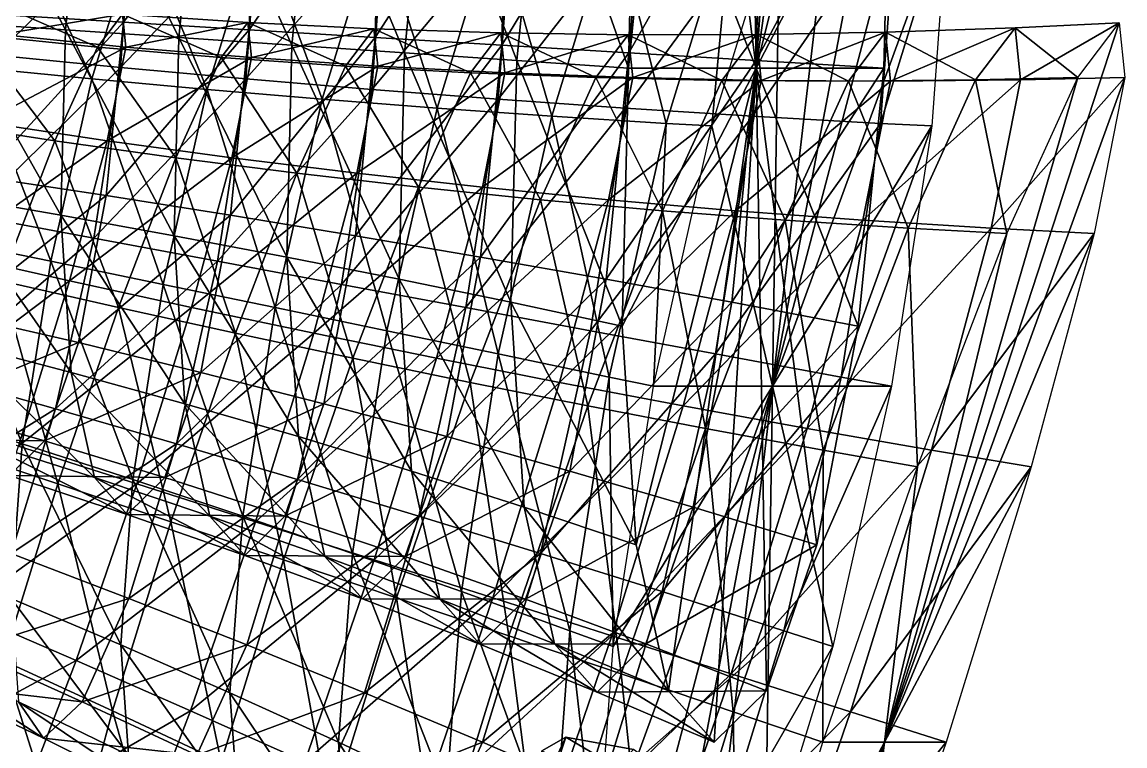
# Model space of a CAD drawing. Header units: metres. Extents: x 9079 to 9208, y 11521 to 11707.
# Drawn here: x 9149.82 to 9194.95, y 11651.23 to 11680.86 of the extents above; entities that cross this region are included whole.
import ezdxf

# ---------------------------------------------------------------- set-up
doc = ezdxf.new("R2010")
doc.units = ezdxf.units.M
for name, color, linetype in [('CONE_ST815GC33', 7, 'Continuous'), ('CONE_ST815GC34', 7, 'Continuous'), ('CONE_ST815GC36', 7, 'Continuous'), ('CONE_ST815GC37', 7, 'Continuous')]:
    doc.layers.add(name, color=color, linetype=linetype)

msp = doc.modelspace()

# ---------------------------------------------------------------- linework, layer by layer
at = {"layer": 'CONE_ST815GC33'}
for points in [[(9179.86, 11678.971, -186.854), (9179.441, 11704.449, -176.165), (9181.57, 11706.549, -186.524)], [(9179.86, 11678.971, -186.854), (9181.57, 11706.549, -186.524), (9183.439, 11704.449, -196.933)], [(9179.86, 11678.971, -186.854), (9177.375, 11698.471, -167.434), (9179.441, 11704.449, -176.165)], [(9179.86, 11678.971, -186.854), (9183.439, 11704.449, -196.933), (9184.763, 11698.471, -205.808)], [(9179.86, 11678.971, -186.854), (9175.688, 11689.525, -161.659), (9177.375, 11698.471, -167.434)], [(9179.86, 11678.971, -186.854), (9184.763, 11698.471, -205.808), (9185.34, 11689.525, -211.797)], [(9166.398, 11688.865, -166.625), (9170.064, 11679.286, -162.366), (9171.05, 11689.177, -164.184)], [(9171.05, 11689.177, -164.184), (9170.064, 11679.286, -162.366), (9174.636, 11678.971, -159.719)], [(9171.05, 11689.177, -164.184), (9174.636, 11678.971, -159.719), (9175.688, 11689.525, -161.659)], [(9175.688, 11689.525, -161.659), (9174.636, 11678.971, -159.719), (9174.636, 11678.971, -159.719)], [(9175.688, 11689.525, -161.659), (9174.636, 11678.971, -159.719), (9175.688, 11689.525, -161.659)], [(9179.86, 11678.971, -186.854), (9174.636, 11678.971, -159.719), (9175.688, 11689.525, -161.659)], [(9174.645, 11679.601, -212.557), (9174.87, 11688.865, -210.634), (9180.096, 11689.177, -211.174)], [(9174.645, 11679.601, -212.557), (9180.096, 11689.177, -211.174), (9179.855, 11679.286, -213.227)], [(9179.855, 11679.286, -213.227), (9180.096, 11689.177, -211.174), (9185.34, 11689.525, -211.797)], [(9179.855, 11679.286, -213.227), (9185.34, 11689.525, -211.797), (9185.083, 11678.971, -213.988)], [(9179.86, 11678.971, -186.854), (9185.34, 11689.525, -211.797), (9185.083, 11678.971, -213.988)], [(9185.083, 11678.971, -213.988), (9185.34, 11689.525, -211.797), (9185.34, 11689.525, -211.797)], [(9185.083, 11678.971, -213.988), (9185.34, 11689.525, -211.797), (9185.083, 11678.971, -213.988)], [(9161.732, 11688.587, -168.983), (9165.474, 11679.601, -164.923), (9166.398, 11688.865, -166.625)], [(9166.398, 11688.865, -166.625), (9165.474, 11679.601, -164.923), (9170.064, 11679.286, -162.366)], [(9169.451, 11679.916, -211.977), (9169.662, 11688.587, -210.177), (9174.87, 11688.865, -210.634)], [(9169.451, 11679.916, -211.977), (9174.87, 11688.865, -210.634), (9174.645, 11679.601, -212.557)], [(9152.359, 11688.137, -173.449), (9156.243, 11680.232, -169.767), (9157.052, 11688.345, -171.258)], [(9157.052, 11688.345, -171.258), (9156.243, 11680.232, -169.767), (9160.868, 11679.916, -167.389)], [(9157.052, 11688.345, -171.258), (9160.868, 11679.916, -167.389), (9161.732, 11688.587, -168.983)], [(9159.116, 11680.547, -211.086), (9159.301, 11688.137, -209.51), (9164.473, 11688.345, -209.802)], [(9159.116, 11680.547, -211.086), (9164.473, 11688.345, -209.802), (9164.275, 11680.232, -211.487)], [(9161.732, 11688.587, -168.983), (9160.868, 11679.916, -167.389), (9165.474, 11679.601, -164.923)], [(9164.275, 11680.232, -211.487), (9164.473, 11688.345, -209.802), (9169.662, 11688.587, -210.177)], [(9164.275, 11680.232, -211.487), (9169.662, 11688.587, -210.177), (9169.451, 11679.916, -211.977)], [(9147.652, 11687.964, -175.559), (9146.944, 11680.862, -174.254), (9151.602, 11680.547, -172.055)], [(9147.652, 11687.964, -175.559), (9151.602, 11680.547, -172.055), (9152.359, 11688.137, -173.449)], [(9148.849, 11681.177, -210.549), (9154.147, 11687.964, -209.298), (9153.974, 11680.862, -210.773)], [(9152.359, 11688.137, -173.449), (9151.602, 11680.547, -172.055), (9156.243, 11680.232, -169.767)], [(9153.974, 11680.862, -210.773), (9154.147, 11687.964, -209.298), (9159.301, 11688.137, -209.51)], [(9153.974, 11680.862, -210.773), (9159.301, 11688.137, -209.51), (9159.116, 11680.547, -211.086)], [(9148.187, 11674.529, -209.327), (9148.849, 11681.177, -210.549), (9153.974, 11680.862, -210.773)], [(9146.944, 11680.862, -174.254), (9146.771, 11673.76, -175.729), (9151.417, 11672.956, -173.631)], [(9146.944, 11680.862, -174.254), (9151.417, 11672.956, -173.631), (9151.602, 11680.547, -172.055)], [(9148.187, 11674.529, -209.327), (9153.974, 11680.862, -210.773), (9153.266, 11673.76, -209.468)], [(9151.602, 11680.547, -172.055), (9151.417, 11672.956, -173.631), (9156.046, 11672.118, -171.451)], [(9151.602, 11680.547, -172.055), (9156.046, 11672.118, -171.451), (9156.243, 11680.232, -169.767)], [(9153.266, 11673.76, -209.468), (9153.974, 11680.862, -210.773), (9159.116, 11680.547, -211.086)], [(9153.266, 11673.76, -209.468), (9159.116, 11680.547, -211.086), (9158.359, 11672.956, -209.691)], [(9158.359, 11672.956, -209.691), (9159.116, 11680.547, -211.086), (9164.275, 11680.232, -211.487)], [(9156.243, 11680.232, -169.767), (9156.046, 11672.118, -171.451), (9160.656, 11671.246, -169.19)], [(9156.243, 11680.232, -169.767), (9160.656, 11671.246, -169.19), (9160.868, 11679.916, -167.389)], [(9158.359, 11672.956, -209.691), (9164.275, 11680.232, -211.487), (9163.466, 11672.118, -209.996)], [(9163.466, 11672.118, -209.996), (9164.275, 11680.232, -211.487), (9169.451, 11679.916, -211.977)], [(9160.868, 11679.916, -167.389), (9160.656, 11671.246, -169.19), (9165.249, 11670.338, -166.846)], [(9160.868, 11679.916, -167.389), (9165.249, 11670.338, -166.846), (9165.474, 11679.601, -164.923)], [(9163.466, 11672.118, -209.996), (9169.451, 11679.916, -211.977), (9168.587, 11671.246, -210.384)], [(9168.587, 11671.246, -210.384), (9169.451, 11679.916, -211.977), (9174.645, 11679.601, -212.557)], [(9165.474, 11679.601, -164.923), (9165.249, 11670.338, -166.846), (9169.823, 11669.395, -164.42)], [(9165.474, 11679.601, -164.923), (9169.823, 11669.395, -164.42), (9170.064, 11679.286, -162.366)], [(9168.587, 11671.246, -210.384), (9174.645, 11679.601, -212.557), (9173.721, 11670.338, -210.855)], [(9170.064, 11679.286, -162.366), (9169.823, 11669.395, -164.42), (9174.379, 11668.417, -161.911)], [(9170.064, 11679.286, -162.366), (9174.379, 11668.417, -161.911), (9174.636, 11678.971, -159.719)], [(9173.721, 11670.338, -210.855), (9174.645, 11679.601, -212.557), (9179.855, 11679.286, -213.227)], [(9173.721, 11670.338, -210.855), (9179.855, 11679.286, -213.227), (9178.869, 11669.395, -211.41)], [(9178.869, 11669.395, -211.41), (9179.855, 11679.286, -213.227), (9185.083, 11678.971, -213.988)], [(9174.636, 11678.971, -159.719), (9174.379, 11668.417, -161.911), (9174.379, 11668.417, -161.911)], [(9174.636, 11678.971, -159.719), (9174.379, 11668.417, -161.911), (9174.636, 11678.971, -159.719)], [(9179.86, 11678.971, -186.854), (9174.379, 11668.417, -161.911), (9174.636, 11678.971, -159.719)], [(9179.86, 11678.971, -186.854), (9174.956, 11659.471, -167.899), (9174.379, 11668.417, -161.911)], [(9179.86, 11678.971, -186.854), (9176.28, 11653.492, -176.774), (9174.956, 11659.471, -167.899)], [(9179.86, 11678.971, -186.854), (9178.149, 11651.393, -187.183), (9176.28, 11653.492, -176.774)], [(9179.86, 11678.971, -186.854), (9180.278, 11653.492, -197.542), (9178.149, 11651.393, -187.183)], [(9178.869, 11669.395, -211.41), (9185.083, 11678.971, -213.988), (9184.031, 11668.417, -212.049)], [(9179.86, 11678.971, -186.854), (9182.344, 11659.471, -206.273), (9180.278, 11653.492, -197.542)], [(9179.86, 11678.971, -186.854), (9184.031, 11668.417, -212.049), (9182.344, 11659.471, -206.273)], [(9179.86, 11678.971, -186.854), (9185.083, 11678.971, -213.988), (9184.031, 11668.417, -212.049)], [(9184.031, 11668.417, -212.049), (9185.083, 11678.971, -213.988), (9185.083, 11678.971, -213.988)], [(9184.031, 11668.417, -212.049), (9185.083, 11678.971, -213.988), (9184.031, 11668.417, -212.049)], [(9147.124, 11668.894, -205.689), (9148.187, 11674.529, -209.327), (9153.266, 11673.76, -209.468)], [(9146.771, 11673.76, -175.729), (9147.16, 11667.74, -179.759), (9151.833, 11666.522, -177.938)], [(9146.771, 11673.76, -175.729), (9151.833, 11666.522, -177.938), (9151.417, 11672.956, -173.631)], [(9147.124, 11668.894, -205.689), (9153.266, 11673.76, -209.468), (9152.131, 11667.74, -205.582)], [(9152.131, 11667.74, -205.582), (9153.266, 11673.76, -209.468), (9158.359, 11672.956, -209.691)], [(9151.417, 11672.956, -173.631), (9151.833, 11666.522, -177.938), (9156.49, 11665.24, -176.055)], [(9151.417, 11672.956, -173.631), (9156.49, 11665.24, -176.055), (9156.046, 11672.118, -171.451)], [(9152.131, 11667.74, -205.582), (9158.359, 11672.956, -209.691), (9157.146, 11666.522, -205.537)], [(9157.146, 11666.522, -205.537), (9158.359, 11672.956, -209.691), (9163.466, 11672.118, -209.996)], [(9156.046, 11672.118, -171.451), (9156.49, 11665.24, -176.055), (9161.131, 11663.895, -174.111)], [(9156.046, 11672.118, -171.451), (9161.131, 11663.895, -174.111), (9160.656, 11671.246, -169.19)], [(9157.146, 11666.522, -205.537), (9163.466, 11672.118, -209.996), (9162.169, 11665.24, -205.556)], [(9162.169, 11665.24, -205.556), (9163.466, 11672.118, -209.996), (9168.587, 11671.246, -210.384)], [(9160.656, 11671.246, -169.19), (9161.131, 11663.895, -174.111), (9165.756, 11662.485, -172.103)], [(9160.656, 11671.246, -169.19), (9165.756, 11662.485, -172.103), (9165.249, 11670.338, -166.846)], [(9162.169, 11665.24, -205.556), (9168.587, 11671.246, -210.384), (9167.2, 11663.895, -205.639)], [(9167.2, 11663.895, -205.639), (9168.587, 11671.246, -210.384), (9173.721, 11670.338, -210.855)], [(9165.249, 11670.338, -166.846), (9165.756, 11662.485, -172.103), (9170.364, 11661.01, -170.033)], [(9165.249, 11670.338, -166.846), (9170.364, 11661.01, -170.033), (9169.823, 11669.395, -164.42)], [(9167.2, 11663.895, -205.639), (9173.721, 11670.338, -210.855), (9172.24, 11662.485, -205.786)], [(9172.24, 11662.485, -205.786), (9173.721, 11670.338, -210.855), (9178.869, 11669.395, -211.41)], [(9169.823, 11669.395, -164.42), (9170.364, 11661.01, -170.033), (9174.956, 11659.471, -167.899)], [(9169.823, 11669.395, -164.42), (9174.956, 11659.471, -167.899), (9174.379, 11668.417, -161.911)], [(9172.24, 11662.485, -205.786), (9178.869, 11669.395, -211.41), (9177.288, 11661.01, -205.997)], [(9177.288, 11661.01, -205.997), (9178.869, 11669.395, -211.41), (9184.031, 11668.417, -212.049)], [(9145.823, 11665.128, -200.189), (9147.124, 11668.894, -205.689), (9152.131, 11667.74, -205.582)], [(9174.379, 11668.417, -161.911), (9174.956, 11659.471, -167.899), (9174.956, 11659.471, -167.899)], [(9174.379, 11668.417, -161.911), (9174.956, 11659.471, -167.899), (9174.379, 11668.417, -161.911)], [(9177.288, 11661.01, -205.997), (9184.031, 11668.417, -212.049), (9182.344, 11659.471, -206.273)], [(9182.344, 11659.471, -206.273), (9184.031, 11668.417, -212.049), (9184.031, 11668.417, -212.049)], [(9182.344, 11659.471, -206.273), (9184.031, 11668.417, -212.049), (9182.344, 11659.471, -206.273)], [(9145.823, 11665.128, -200.189), (9152.131, 11667.74, -205.582), (9150.741, 11663.717, -199.706)], [(9147.16, 11667.74, -179.759), (9148.051, 11663.717, -185.73), (9152.785, 11662.222, -184.321)], [(9147.16, 11667.74, -179.759), (9152.785, 11662.222, -184.321), (9151.833, 11666.522, -177.938)], [(9150.741, 11663.717, -199.706), (9152.131, 11667.74, -205.582), (9157.146, 11666.522, -205.537)], [(9150.741, 11663.717, -199.706), (9157.146, 11666.522, -205.537), (9155.66, 11662.222, -199.257)], [(9151.833, 11666.522, -177.938), (9152.785, 11662.222, -184.321), (9157.508, 11660.644, -182.878)], [(9151.833, 11666.522, -177.938), (9157.508, 11660.644, -182.878), (9156.49, 11665.24, -176.055)], [(9155.66, 11662.222, -199.257), (9157.146, 11666.522, -205.537), (9162.169, 11665.24, -205.556)], [(9155.66, 11662.222, -199.257), (9162.169, 11665.24, -205.556), (9160.581, 11660.644, -198.844)], [(9156.49, 11665.24, -176.055), (9157.508, 11660.644, -182.878), (9162.219, 11658.983, -181.402)], [(9156.49, 11665.24, -176.055), (9162.219, 11658.983, -181.402), (9161.131, 11663.895, -174.111)], [(9160.581, 11660.644, -198.844), (9162.169, 11665.24, -205.556), (9167.2, 11663.895, -205.639)], [(9144.482, 11663.806, -193.664), (9145.823, 11665.128, -200.189), (9150.741, 11663.717, -199.706)], [(9160.581, 11660.644, -198.844), (9167.2, 11663.895, -205.639), (9165.503, 11658.983, -198.465)], [(9161.131, 11663.895, -174.111), (9162.219, 11658.983, -181.402), (9166.918, 11657.238, -179.893)], [(9161.131, 11663.895, -174.111), (9166.918, 11657.238, -179.893), (9165.756, 11662.485, -172.103)], [(9165.503, 11658.983, -198.465), (9167.2, 11663.895, -205.639), (9172.24, 11662.485, -205.786)], [(9144.482, 11663.806, -193.664), (9150.741, 11663.717, -199.706), (9149.308, 11662.304, -192.735)], [(9148.051, 11663.717, -185.73), (9149.308, 11662.304, -192.735), (9154.129, 11660.712, -191.807)], [(9148.051, 11663.717, -185.73), (9154.129, 11660.712, -191.807), (9152.785, 11662.222, -184.321)], [(9149.308, 11662.304, -192.735), (9150.741, 11663.717, -199.706), (9155.66, 11662.222, -199.257)], [(9165.503, 11658.983, -198.465), (9172.24, 11662.485, -205.786), (9170.427, 11657.238, -198.122)], [(9165.756, 11662.485, -172.103), (9166.918, 11657.238, -179.893), (9171.605, 11655.407, -178.35)], [(9165.756, 11662.485, -172.103), (9171.605, 11655.407, -178.35), (9170.364, 11661.01, -170.033)], [(9170.427, 11657.238, -198.122), (9172.24, 11662.485, -205.786), (9177.288, 11661.01, -205.997)], [(9149.308, 11662.304, -192.735), (9155.66, 11662.222, -199.257), (9154.129, 11660.712, -191.807)], [(9152.785, 11662.222, -184.321), (9154.129, 11660.712, -191.807), (9158.944, 11659.031, -190.88)], [(9152.785, 11662.222, -184.321), (9158.944, 11659.031, -190.88), (9157.508, 11660.644, -182.878)], [(9154.129, 11660.712, -191.807), (9155.66, 11662.222, -199.257), (9160.581, 11660.644, -198.844)], [(9154.129, 11660.712, -191.807), (9160.581, 11660.644, -198.844), (9158.944, 11659.031, -190.88)], [(9170.364, 11661.01, -170.033), (9171.605, 11655.407, -178.35), (9176.28, 11653.492, -176.774)], [(9170.364, 11661.01, -170.033), (9176.28, 11653.492, -176.774), (9174.956, 11659.471, -167.899)], [(9170.427, 11657.238, -198.122), (9177.288, 11661.01, -205.997), (9175.352, 11655.407, -197.814)], [(9175.352, 11655.407, -197.814), (9177.288, 11661.01, -205.997), (9182.344, 11659.471, -206.273)], [(9157.508, 11660.644, -182.878), (9158.944, 11659.031, -190.88), (9163.754, 11657.258, -189.954)], [(9157.508, 11660.644, -182.878), (9163.754, 11657.258, -189.954), (9162.219, 11658.983, -181.402)], [(9158.944, 11659.031, -190.88), (9160.581, 11660.644, -198.844), (9165.503, 11658.983, -198.465)], [(9174.956, 11659.471, -167.899), (9176.28, 11653.492, -176.774), (9176.28, 11653.492, -176.774)], [(9174.956, 11659.471, -167.899), (9176.28, 11653.492, -176.774), (9174.956, 11659.471, -167.899)], [(9175.352, 11655.407, -197.814), (9182.344, 11659.471, -206.273), (9180.278, 11653.492, -197.542)], [(9180.278, 11653.492, -197.542), (9182.344, 11659.471, -206.273), (9182.344, 11659.471, -206.273)], [(9180.278, 11653.492, -197.542), (9182.344, 11659.471, -206.273), (9180.278, 11653.492, -197.542)], [(9158.944, 11659.031, -190.88), (9165.503, 11658.983, -198.465), (9163.754, 11657.258, -189.954)], [(9162.219, 11658.983, -181.402), (9163.754, 11657.258, -189.954), (9168.558, 11655.395, -189.029)], [(9162.219, 11658.983, -181.402), (9168.558, 11655.395, -189.029), (9166.918, 11657.238, -179.893)], [(9163.754, 11657.258, -189.954), (9165.503, 11658.983, -198.465), (9170.427, 11657.238, -198.122)], [(9163.754, 11657.258, -189.954), (9170.427, 11657.238, -198.122), (9168.558, 11655.395, -189.029)], [(9166.918, 11657.238, -179.893), (9168.558, 11655.395, -189.029), (9173.357, 11653.44, -188.105)], [(9166.918, 11657.238, -179.893), (9173.357, 11653.44, -188.105), (9171.605, 11655.407, -178.35)], [(9168.558, 11655.395, -189.029), (9170.427, 11657.238, -198.122), (9175.352, 11655.407, -197.814)], [(9168.558, 11655.395, -189.029), (9175.352, 11655.407, -197.814), (9173.357, 11653.44, -188.105)], [(9171.605, 11655.407, -178.35), (9173.357, 11653.44, -188.105), (9178.149, 11651.393, -187.183)], [(9171.605, 11655.407, -178.35), (9178.149, 11651.393, -187.183), (9176.28, 11653.492, -176.774)], [(9173.357, 11653.44, -188.105), (9175.352, 11655.407, -197.814), (9180.278, 11653.492, -197.542)], [(9173.357, 11653.44, -188.105), (9180.278, 11653.492, -197.542), (9178.149, 11651.393, -187.183)], [(9176.28, 11653.492, -176.774), (9178.149, 11651.393, -187.183), (9178.149, 11651.393, -187.183)], [(9176.28, 11653.492, -176.774), (9178.149, 11651.393, -187.183), (9176.28, 11653.492, -176.774)], [(9178.149, 11651.393, -187.183), (9180.278, 11653.492, -197.542), (9180.278, 11653.492, -197.542)], [(9178.149, 11651.393, -187.183), (9180.278, 11653.492, -197.542), (9178.149, 11651.393, -187.183)]]:
    msp.add_3dface(points, dxfattribs=at)
at = {"layer": 'CONE_ST815GC34'}
for points in [[(9180.525, 11665.954, -188.528), (9185.816, 11693.794, -187.607), (9187.275, 11691.675, -198.366)], [(9180.525, 11665.954, -188.528), (9183.55, 11691.675, -176.988), (9185.816, 11693.794, -187.607)], [(9180.525, 11665.954, -188.528), (9187.275, 11691.675, -198.366), (9187.707, 11685.64, -207.627)], [(9180.525, 11665.954, -188.528), (9180.825, 11685.64, -168.126), (9183.55, 11691.675, -176.988)], [(9174.028, 11685.261, -171.072), (9176.181, 11676.716, -163.371), (9178.882, 11685.519, -168.981)], [(9178.882, 11685.519, -168.981), (9176.181, 11676.716, -163.371), (9178.053, 11676.608, -162.37)], [(9178.882, 11685.519, -168.981), (9178.053, 11676.608, -162.37), (9180.825, 11685.64, -168.126)], [(9180.525, 11665.954, -188.528), (9178.053, 11676.608, -162.37), (9180.825, 11685.64, -168.126)], [(9179.71, 11677.012, -212.957), (9180.314, 11685.261, -207.153), (9185.59, 11685.519, -207.48)], [(9179.71, 11677.012, -212.957), (9185.59, 11685.519, -207.48), (9184.946, 11676.716, -213.672)], [(9180.525, 11665.954, -188.528), (9187.707, 11685.64, -207.627), (9187.046, 11676.608, -213.981)], [(9184.946, 11676.716, -213.672), (9185.59, 11685.519, -207.48), (9187.707, 11685.64, -207.627)], [(9184.946, 11676.716, -213.672), (9187.707, 11685.64, -207.627), (9187.046, 11676.608, -213.981)], [(9148.737, 11679.503, -210.39), (9149.143, 11685.048, -206.49), (9154.281, 11684.926, -206.448)], [(9164.321, 11684.938, -175.056), (9166.803, 11677.341, -168.173), (9169.174, 11685.068, -173.097)], [(9169.174, 11685.068, -173.097), (9166.803, 11677.341, -168.173), (9171.496, 11677.012, -165.815)], [(9169.174, 11685.068, -173.097), (9171.496, 11677.012, -165.815), (9174.028, 11685.261, -171.072)], [(9169.302, 11677.705, -211.775), (9169.832, 11684.938, -206.687), (9175.061, 11685.068, -206.889)], [(9169.302, 11677.705, -211.775), (9175.061, 11685.068, -206.889), (9174.496, 11677.341, -212.325)], [(9174.028, 11685.261, -171.072), (9171.496, 11677.012, -165.815), (9176.181, 11676.716, -163.371)], [(9174.496, 11677.341, -212.325), (9175.061, 11685.068, -206.889), (9180.314, 11685.261, -207.153)], [(9174.496, 11677.341, -212.325), (9180.314, 11685.261, -207.153), (9179.71, 11677.012, -212.957)], [(9149.767, 11684.926, -180.541), (9147.95, 11679.003, -176.766), (9152.675, 11678.536, -174.743)], [(9148.737, 11679.503, -210.39), (9154.281, 11684.926, -206.448), (9153.847, 11679.003, -210.615)], [(9149.767, 11684.926, -180.541), (9152.675, 11678.536, -174.743), (9154.617, 11684.867, -178.778)], [(9154.617, 11684.867, -178.778), (9152.675, 11678.536, -174.743), (9157.392, 11678.104, -172.637)], [(9153.847, 11679.003, -210.615), (9154.281, 11684.926, -206.448), (9159.442, 11684.867, -206.467)], [(9153.847, 11679.003, -210.615), (9159.442, 11684.867, -206.467), (9158.978, 11678.536, -210.92)], [(9154.617, 11684.867, -178.778), (9157.392, 11678.104, -172.637), (9159.468, 11684.871, -176.95)], [(9159.468, 11684.871, -176.95), (9157.392, 11678.104, -172.637), (9162.101, 11677.705, -170.447)], [(9158.978, 11678.536, -210.92), (9159.442, 11684.867, -206.467), (9164.625, 11684.871, -206.546)], [(9158.978, 11678.536, -210.92), (9164.625, 11684.871, -206.546), (9164.13, 11678.104, -211.307)], [(9159.468, 11684.871, -176.95), (9162.101, 11677.705, -170.447), (9164.321, 11684.938, -175.056)], [(9164.321, 11684.938, -175.056), (9162.101, 11677.705, -170.447), (9166.803, 11677.341, -168.173)], [(9164.13, 11678.104, -211.307), (9164.625, 11684.871, -206.546), (9169.832, 11684.938, -206.687)], [(9164.13, 11678.104, -211.307), (9169.832, 11684.938, -206.687), (9169.302, 11677.705, -211.775)], [(9147.722, 11672.963, -211.912), (9148.737, 11679.503, -210.39), (9153.847, 11679.003, -210.615)], [(9147.95, 11679.003, -176.766), (9146.379, 11672.016, -175.603), (9150.996, 11671.069, -173.5)], [(9147.722, 11672.963, -211.912), (9153.847, 11679.003, -210.615), (9152.762, 11672.016, -212.241)], [(9147.95, 11679.003, -176.766), (9150.996, 11671.069, -173.5), (9152.675, 11678.536, -174.743)], [(9152.762, 11672.016, -212.241), (9153.847, 11679.003, -210.615), (9158.978, 11678.536, -210.92)], [(9152.675, 11678.536, -174.743), (9150.996, 11671.069, -173.5), (9155.597, 11670.122, -171.308)], [(9152.675, 11678.536, -174.743), (9155.597, 11670.122, -171.308), (9157.392, 11678.104, -172.637)], [(9152.762, 11672.016, -212.241), (9158.978, 11678.536, -210.92), (9157.819, 11671.069, -212.658)], [(9157.819, 11671.069, -212.658), (9158.978, 11678.536, -210.92), (9164.13, 11678.104, -211.307)], [(9157.392, 11678.104, -172.637), (9155.597, 11670.122, -171.308), (9160.183, 11669.174, -169.027)], [(9157.392, 11678.104, -172.637), (9160.183, 11669.174, -169.027), (9162.101, 11677.705, -170.447)], [(9157.819, 11671.069, -212.658), (9164.13, 11678.104, -211.307), (9162.89, 11670.122, -213.164)], [(9162.89, 11670.122, -213.164), (9164.13, 11678.104, -211.307), (9169.302, 11677.705, -211.775)], [(9162.101, 11677.705, -170.447), (9160.183, 11669.174, -169.027), (9164.754, 11668.227, -166.656)], [(9162.101, 11677.705, -170.447), (9164.754, 11668.227, -166.656), (9166.803, 11677.341, -168.173)], [(9162.89, 11670.122, -213.164), (9169.302, 11677.705, -211.775), (9167.978, 11669.174, -213.76)], [(9167.978, 11669.174, -213.76), (9169.302, 11677.705, -211.775), (9174.496, 11677.341, -212.325)], [(9166.803, 11677.341, -168.173), (9164.754, 11668.227, -166.656), (9169.308, 11667.28, -164.195)], [(9166.803, 11677.341, -168.173), (9169.308, 11667.28, -164.195), (9171.496, 11677.012, -165.815)], [(9167.978, 11669.174, -213.76), (9174.496, 11677.341, -212.325), (9173.08, 11668.227, -214.446)], [(9171.496, 11677.012, -165.815), (9169.308, 11667.28, -164.195), (9173.847, 11666.333, -161.643)], [(9171.496, 11677.012, -165.815), (9173.847, 11666.333, -161.643), (9176.181, 11676.716, -163.371)], [(9173.08, 11668.227, -214.446), (9174.496, 11677.341, -212.325), (9179.71, 11677.012, -212.957)], [(9173.08, 11668.227, -214.446), (9179.71, 11677.012, -212.957), (9178.199, 11667.28, -215.221)], [(9178.199, 11667.28, -215.221), (9179.71, 11677.012, -212.957), (9184.946, 11676.716, -213.672)], [(9176.181, 11676.716, -163.371), (9173.847, 11666.333, -161.643), (9175.658, 11665.954, -160.597)], [(9176.181, 11676.716, -163.371), (9175.658, 11665.954, -160.597), (9178.053, 11676.608, -162.37)], [(9180.525, 11665.954, -188.528), (9175.658, 11665.954, -160.597), (9178.053, 11676.608, -162.37)], [(9178.199, 11667.28, -215.221), (9184.946, 11676.716, -213.672), (9183.334, 11666.333, -216.088)], [(9180.525, 11665.954, -188.528), (9187.046, 11676.608, -213.981), (9185.392, 11665.954, -216.46)], [(9183.334, 11666.333, -216.088), (9184.946, 11676.716, -213.672), (9187.046, 11676.608, -213.981)], [(9183.334, 11666.333, -216.088), (9187.046, 11676.608, -213.981), (9185.392, 11665.954, -216.46)], [(9146.251, 11666.422, -210.823), (9147.722, 11672.963, -211.912), (9152.762, 11672.016, -212.241)], [(9146.379, 11672.016, -175.603), (9145.294, 11665.028, -177.229), (9149.836, 11663.601, -175.238)], [(9146.251, 11666.422, -210.823), (9152.762, 11672.016, -212.241), (9151.192, 11665.028, -211.078)], [(9146.379, 11672.016, -175.603), (9149.836, 11663.601, -175.238), (9150.996, 11671.069, -173.5)], [(9151.192, 11665.028, -211.078), (9152.762, 11672.016, -212.241), (9157.819, 11671.069, -212.658)], [(9150.996, 11671.069, -173.5), (9149.836, 11663.601, -175.238), (9154.358, 11662.139, -173.166)], [(9150.996, 11671.069, -173.5), (9154.358, 11662.139, -173.166), (9155.597, 11670.122, -171.308)], [(9151.192, 11665.028, -211.078), (9157.819, 11671.069, -212.658), (9156.14, 11663.601, -211.415)], [(9156.14, 11663.601, -211.415), (9157.819, 11671.069, -212.658), (9162.89, 11670.122, -213.164)], [(9155.597, 11670.122, -171.308), (9154.358, 11662.139, -173.166), (9158.859, 11660.644, -171.012)], [(9155.597, 11670.122, -171.308), (9158.859, 11660.644, -171.012), (9160.183, 11669.174, -169.027)], [(9156.14, 11663.601, -211.415), (9162.89, 11670.122, -213.164), (9161.096, 11662.139, -211.836)], [(9161.096, 11662.139, -211.836), (9162.89, 11670.122, -213.164), (9167.978, 11669.174, -213.76)], [(9160.183, 11669.174, -169.027), (9158.859, 11660.644, -171.012), (9163.339, 11659.114, -168.777)], [(9160.183, 11669.174, -169.027), (9163.339, 11659.114, -168.777), (9164.754, 11668.227, -166.656)], [(9161.096, 11662.139, -211.836), (9167.978, 11669.174, -213.76), (9166.06, 11660.644, -212.34)], [(9166.06, 11660.644, -212.34), (9167.978, 11669.174, -213.76), (9173.08, 11668.227, -214.446)], [(9164.754, 11668.227, -166.656), (9163.339, 11659.114, -168.777), (9167.798, 11657.549, -166.459)], [(9164.754, 11668.227, -166.656), (9167.798, 11657.549, -166.459), (9169.308, 11667.28, -164.195)], [(9166.06, 11660.644, -212.34), (9173.08, 11668.227, -214.446), (9171.032, 11659.114, -212.929)], [(9171.032, 11659.114, -212.929), (9173.08, 11668.227, -214.446), (9178.199, 11667.28, -215.221)], [(9169.308, 11667.28, -164.195), (9167.798, 11657.549, -166.459), (9172.235, 11655.95, -164.059)], [(9169.308, 11667.28, -164.195), (9172.235, 11655.95, -164.059), (9173.847, 11666.333, -161.643)], [(9171.032, 11659.114, -212.929), (9178.199, 11667.28, -215.221), (9176.011, 11657.549, -213.602)], [(9176.011, 11657.549, -213.602), (9178.199, 11667.28, -215.221), (9183.334, 11666.333, -216.088)], [(9144.55, 11660.878, -207.29), (9146.251, 11666.422, -210.823), (9151.192, 11665.028, -211.078)], [(9173.847, 11666.333, -161.643), (9172.235, 11655.95, -164.059), (9174.004, 11655.301, -163.076)], [(9173.847, 11666.333, -161.643), (9174.004, 11655.301, -163.076), (9175.658, 11665.954, -160.597)], [(9176.011, 11657.549, -213.602), (9183.334, 11666.333, -216.088), (9180.999, 11655.95, -214.36)], [(9180.999, 11655.95, -214.36), (9183.334, 11666.333, -216.088), (9185.392, 11665.954, -216.46)], [(9180.525, 11665.954, -188.528), (9173.343, 11646.269, -169.429), (9174.004, 11655.301, -163.076)], [(9180.525, 11665.954, -188.528), (9173.775, 11640.234, -178.691), (9173.343, 11646.269, -169.429)], [(9180.525, 11665.954, -188.528), (9175.234, 11638.115, -189.45), (9173.775, 11640.234, -178.691)], [(9180.525, 11665.954, -188.528), (9174.004, 11655.301, -163.076), (9175.658, 11665.954, -160.597)], [(9180.525, 11665.954, -188.528), (9177.5, 11640.234, -200.069), (9175.234, 11638.115, -189.45)], [(9180.525, 11665.954, -188.528), (9180.225, 11646.269, -208.931), (9177.5, 11640.234, -200.069)], [(9180.525, 11665.954, -188.528), (9182.997, 11655.301, -214.687), (9180.225, 11646.269, -208.931)], [(9180.525, 11665.954, -188.528), (9185.392, 11665.954, -216.46), (9182.997, 11655.301, -214.687)], [(9180.999, 11655.95, -214.36), (9185.392, 11665.954, -216.46), (9182.997, 11655.301, -214.687)], [(9144.55, 11660.878, -207.29), (9151.192, 11665.028, -211.078), (9149.374, 11659.105, -207.303)], [(9145.294, 11665.028, -177.229), (9149.373, 11657.27, -179.692), (9149.836, 11663.601, -175.238)], [(9149.374, 11659.105, -207.303), (9151.192, 11665.028, -211.078), (9156.14, 11663.601, -211.415)], [(9149.836, 11663.601, -175.238), (9149.373, 11657.27, -179.692), (9153.863, 11655.372, -177.926)], [(9149.374, 11659.105, -207.303), (9156.14, 11663.601, -211.415), (9154.197, 11657.27, -207.38)], [(9149.836, 11663.601, -175.238), (9153.863, 11655.372, -177.926), (9154.358, 11662.139, -173.166)], [(9154.197, 11657.27, -207.38), (9156.14, 11663.601, -211.415), (9161.096, 11662.139, -211.836)], [(9154.358, 11662.139, -173.166), (9153.863, 11655.372, -177.926), (9158.329, 11653.411, -176.1)], [(9154.197, 11657.27, -207.38), (9161.096, 11662.139, -211.836), (9159.019, 11655.372, -207.523)], [(9154.358, 11662.139, -173.166), (9158.329, 11653.411, -176.1), (9158.859, 11660.644, -171.012)], [(9159.019, 11655.372, -207.523), (9161.096, 11662.139, -211.836), (9166.06, 11660.644, -212.34)], [(9158.859, 11660.644, -171.012), (9158.329, 11653.411, -176.1), (9162.773, 11651.387, -174.213)], [(9158.859, 11660.644, -171.012), (9162.773, 11651.387, -174.213), (9163.339, 11659.114, -168.777)], [(9159.019, 11655.372, -207.523), (9166.06, 11660.644, -212.34), (9163.841, 11653.411, -207.731)], [(9163.841, 11653.411, -207.731), (9166.06, 11660.644, -212.34), (9171.032, 11659.114, -212.929)], [(9147.586, 11655.147, -201.491), (9149.374, 11659.105, -207.303), (9154.197, 11657.27, -207.38)], [(9163.339, 11659.114, -168.777), (9162.773, 11651.387, -174.213), (9167.193, 11649.3, -172.263)], [(9163.339, 11659.114, -168.777), (9167.193, 11649.3, -172.263), (9167.798, 11657.549, -166.459)], [(9163.841, 11653.411, -207.731), (9171.032, 11659.114, -212.929), (9168.661, 11651.387, -208.005)], [(9168.661, 11651.387, -208.005), (9171.032, 11659.114, -212.929), (9176.011, 11657.549, -213.602)], [(9167.798, 11657.549, -166.459), (9167.193, 11649.3, -172.263), (9171.59, 11647.148, -170.252)], [(9167.798, 11657.549, -166.459), (9171.59, 11647.148, -170.252), (9172.235, 11655.95, -164.059)], [(9168.661, 11651.387, -208.005), (9176.011, 11657.549, -213.602), (9173.48, 11649.3, -208.344)], [(9173.48, 11649.3, -208.344), (9176.011, 11657.549, -213.602), (9180.999, 11655.95, -214.36)], [(9147.586, 11655.147, -201.491), (9154.197, 11657.27, -207.38), (9152.287, 11653.04, -201.169)], [(9149.373, 11657.27, -179.692), (9149.676, 11653.04, -186.184), (9154.186, 11650.851, -184.866)], [(9149.373, 11657.27, -179.692), (9154.186, 11650.851, -184.866), (9153.863, 11655.372, -177.926)], [(9152.287, 11653.04, -201.169), (9154.197, 11657.27, -207.38), (9159.019, 11655.372, -207.523)], [(9172.235, 11655.95, -164.059), (9171.59, 11647.148, -170.252), (9173.343, 11646.269, -169.429)], [(9172.235, 11655.95, -164.059), (9173.343, 11646.269, -169.429), (9174.004, 11655.301, -163.076)], [(9173.48, 11649.3, -208.344), (9180.999, 11655.95, -214.36), (9178.298, 11647.148, -208.75)], [(9178.298, 11647.148, -208.75), (9180.999, 11655.95, -214.36), (9182.997, 11655.301, -214.687)], [(9152.287, 11653.04, -201.169), (9159.019, 11655.372, -207.523), (9156.977, 11650.851, -200.883)], [(9153.863, 11655.372, -177.926), (9154.186, 11650.851, -184.866), (9158.675, 11648.579, -183.516)], [(9153.863, 11655.372, -177.926), (9158.675, 11648.579, -183.516), (9158.329, 11653.411, -176.1)], [(9156.977, 11650.851, -200.883), (9159.019, 11655.372, -207.523), (9163.841, 11653.411, -207.731)], [(9178.298, 11647.148, -208.75), (9182.997, 11655.301, -214.687), (9180.225, 11646.269, -208.931)], [(9145.144, 11655.147, -187.47), (9146.101, 11653.757, -194.526), (9150.699, 11651.554, -193.725)], [(9145.144, 11655.147, -187.47), (9150.699, 11651.554, -193.725), (9149.676, 11653.04, -186.184)], [(9146.101, 11653.757, -194.526), (9147.586, 11655.147, -201.491), (9152.287, 11653.04, -201.169)], [(9146.101, 11653.757, -194.526), (9152.287, 11653.04, -201.169), (9150.699, 11651.554, -193.725)], [(9149.676, 11653.04, -186.184), (9150.699, 11651.554, -193.725), (9155.28, 11649.263, -192.927)], [(9149.676, 11653.04, -186.184), (9155.28, 11649.263, -192.927), (9154.186, 11650.851, -184.866)], [(9150.699, 11651.554, -193.725), (9152.287, 11653.04, -201.169), (9156.977, 11650.851, -200.883)], [(9156.977, 11650.851, -200.883), (9163.841, 11653.411, -207.731), (9161.658, 11648.579, -200.635)], [(9158.329, 11653.411, -176.1), (9158.675, 11648.579, -183.516), (9163.143, 11646.225, -182.135)], [(9158.329, 11653.411, -176.1), (9163.143, 11646.225, -182.135), (9162.773, 11651.387, -174.213)], [(9161.658, 11648.579, -200.635), (9163.841, 11653.411, -207.731), (9168.661, 11651.387, -208.005)], [(9150.699, 11651.554, -193.725), (9156.977, 11650.851, -200.883), (9155.28, 11649.263, -192.927)], [(9161.658, 11648.579, -200.635), (9168.661, 11651.387, -208.005), (9166.329, 11646.225, -200.424)], [(9162.773, 11651.387, -174.213), (9163.143, 11646.225, -182.135), (9167.588, 11643.787, -180.723)], [(9162.773, 11651.387, -174.213), (9167.588, 11643.787, -180.723), (9167.193, 11649.3, -172.263)], [(9166.329, 11646.225, -200.424), (9168.661, 11651.387, -208.005), (9173.48, 11649.3, -208.344)]]:
    msp.add_3dface(points, dxfattribs=at)
at = {"layer": 'CONE_ST815GC36'}
for points in [[(9169.565, 11646.291, -191.806), (9170.483, 11646.813, -186.629), (9172.072, 11651.59, -187.226)], [(9169.565, 11646.291, -191.806), (9172.072, 11651.59, -187.226), (9171.097, 11651.035, -192.722)], [(9170.483, 11646.813, -186.629), (9174.847, 11651.082, -182.379), (9172.072, 11651.59, -187.226)], [(9171.097, 11651.035, -192.722), (9172.072, 11651.59, -187.226), (9172.072, 11651.59, -187.226)], [(9171.097, 11651.035, -192.722), (9172.072, 11651.59, -187.226), (9171.097, 11651.035, -192.722)], [(9183.899, 11644.617, -191.482), (9172.072, 11651.59, -187.226), (9171.097, 11651.035, -192.722)], [(9172.072, 11651.59, -187.226), (9174.847, 11651.082, -182.379), (9174.847, 11651.082, -182.379)], [(9172.072, 11651.59, -187.226), (9174.847, 11651.082, -182.379), (9172.072, 11651.59, -187.226)], [(9183.899, 11644.617, -191.482), (9174.847, 11651.082, -182.379), (9172.072, 11651.59, -187.226)]]:
    msp.add_3dface(points, dxfattribs=at)
at = {"layer": 'CONE_ST815GC37'}
for points in [[(9148.825, 11681.607, -200.25), (9147.872, 11680.348, -193.645), (9152.912, 11679.837, -192.777)], [(9148.957, 11680.348, -206.922), (9148.825, 11681.607, -200.25), (9153.93, 11681.183, -199.833)], [(9148.825, 11681.607, -200.25), (9152.912, 11679.837, -192.777), (9153.93, 11681.183, -199.833)], [(9148.957, 11680.348, -206.922), (9153.93, 11681.183, -199.833), (9154.071, 11679.837, -206.961)], [(9153.93, 11681.183, -199.833), (9152.912, 11679.837, -192.777), (9157.975, 11679.406, -191.872)], [(9154.071, 11679.837, -206.961), (9153.93, 11681.183, -199.833), (9159.063, 11680.844, -199.414)], [(9153.93, 11681.183, -199.833), (9157.975, 11679.406, -191.872), (9159.063, 11680.844, -199.414)], [(9154.071, 11679.837, -206.961), (9159.063, 11680.844, -199.414), (9159.213, 11679.406, -207.032)], [(9159.063, 11680.844, -199.414), (9157.975, 11679.406, -191.872), (9163.061, 11679.054, -190.931)], [(9159.213, 11679.406, -207.032), (9159.063, 11680.844, -199.414), (9164.223, 11680.591, -198.992)], [(9159.063, 11680.844, -199.414), (9163.061, 11679.054, -190.931), (9164.223, 11680.591, -198.992)], [(9159.213, 11679.406, -207.032), (9164.223, 11680.591, -198.992), (9164.384, 11679.054, -207.136)], [(9164.223, 11680.591, -198.992), (9163.061, 11679.054, -190.931), (9168.169, 11678.781, -189.953)], [(9164.384, 11679.054, -207.136), (9164.223, 11680.591, -198.992), (9169.412, 11680.424, -198.569)], [(9164.223, 11680.591, -198.992), (9168.169, 11678.781, -189.953), (9169.412, 11680.424, -198.569)], [(9185.111, 11651.383, -197.286), (9194.715, 11680.837, -196.502), (9194.949, 11678.595, -208.382)], [(9185.111, 11651.383, -197.286), (9193.019, 11678.595, -184.741), (9194.715, 11680.837, -196.502)], [(9185.358, 11678.446, -207.876), (9185.149, 11680.445, -197.283), (9190.452, 11680.627, -196.85)], [(9185.149, 11680.445, -197.283), (9188.839, 11678.496, -185.67), (9190.452, 11680.627, -196.85)], [(9185.358, 11678.446, -207.876), (9190.452, 11680.627, -196.85), (9190.675, 11678.496, -208.143)], [(9190.452, 11680.627, -196.85), (9188.839, 11678.496, -185.67), (9193.019, 11678.595, -184.741)], [(9190.675, 11678.496, -208.143), (9190.452, 11680.627, -196.85), (9194.715, 11680.837, -196.502)], [(9190.452, 11680.627, -196.85), (9193.019, 11678.595, -184.741), (9194.715, 11680.837, -196.502)], [(9190.675, 11678.496, -208.143), (9194.715, 11680.837, -196.502), (9194.949, 11678.595, -208.382)], [(9147.872, 11680.348, -193.645), (9146.243, 11676.762, -188.112), (9151.172, 11676.006, -186.866)], [(9147.872, 11680.348, -193.645), (9151.172, 11676.006, -186.866), (9152.912, 11679.837, -192.777)], [(9148.247, 11676.762, -212.646), (9148.957, 11680.348, -206.922), (9154.071, 11679.837, -206.961)], [(9164.384, 11679.054, -207.136), (9169.412, 11680.424, -198.569), (9169.584, 11678.781, -207.272)], [(9169.412, 11680.424, -198.569), (9168.169, 11678.781, -189.953), (9173.302, 11678.589, -188.938)], [(9169.584, 11678.781, -207.272), (9169.412, 11680.424, -198.569), (9174.629, 11680.343, -198.142)], [(9169.412, 11680.424, -198.569), (9173.302, 11678.589, -188.938), (9174.629, 11680.343, -198.142)], [(9169.584, 11678.781, -207.272), (9174.629, 11680.343, -198.142), (9174.813, 11678.589, -207.44)], [(9174.629, 11680.343, -198.142), (9173.302, 11678.589, -188.938), (9178.457, 11678.477, -187.886)], [(9174.813, 11678.589, -207.44), (9174.629, 11680.343, -198.142), (9179.875, 11680.35, -197.714)], [(9174.629, 11680.343, -198.142), (9178.457, 11678.477, -187.886), (9179.875, 11680.35, -197.714)], [(9174.813, 11678.589, -207.44), (9179.875, 11680.35, -197.714), (9180.071, 11678.477, -207.642)], [(9179.875, 11680.35, -197.714), (9178.457, 11678.477, -187.886), (9183.636, 11678.446, -186.797)], [(9180.071, 11678.477, -207.642), (9179.875, 11680.35, -197.714), (9185.149, 11680.445, -197.283)], [(9179.875, 11680.35, -197.714), (9183.636, 11678.446, -186.797), (9185.149, 11680.445, -197.283)], [(9180.071, 11678.477, -207.642), (9185.149, 11680.445, -197.283), (9185.358, 11678.446, -207.876)], [(9185.149, 11680.445, -197.283), (9183.636, 11678.446, -186.797), (9188.839, 11678.496, -185.67)], [(9148.247, 11676.762, -212.646), (9154.071, 11679.837, -206.961), (9153.313, 11676.006, -213.076)], [(9152.912, 11679.837, -192.777), (9151.172, 11676.006, -186.866), (9156.115, 11675.311, -185.555)], [(9152.912, 11679.837, -192.777), (9156.115, 11675.311, -185.555), (9157.975, 11679.406, -191.872)], [(9153.313, 11676.006, -213.076), (9154.071, 11679.837, -206.961), (9159.213, 11679.406, -207.032)], [(9153.313, 11676.006, -213.076), (9159.213, 11679.406, -207.032), (9158.403, 11675.311, -213.568)], [(9157.975, 11679.406, -191.872), (9156.115, 11675.311, -185.555), (9161.072, 11674.677, -184.178)], [(9157.975, 11679.406, -191.872), (9161.072, 11674.677, -184.178), (9163.061, 11679.054, -190.931)], [(9158.403, 11675.311, -213.568), (9159.213, 11679.406, -207.032), (9164.384, 11679.054, -207.136)], [(9158.403, 11675.311, -213.568), (9164.384, 11679.054, -207.136), (9163.518, 11674.677, -214.121)], [(9163.061, 11679.054, -190.931), (9161.072, 11674.677, -184.178), (9166.045, 11674.104, -182.736)], [(9163.061, 11679.054, -190.931), (9166.045, 11674.104, -182.736), (9168.169, 11678.781, -189.953)], [(9163.518, 11674.677, -214.121), (9164.384, 11679.054, -207.136), (9169.584, 11678.781, -207.272)], [(9163.518, 11674.677, -214.121), (9169.584, 11678.781, -207.272), (9168.659, 11674.104, -214.737)], [(9168.169, 11678.781, -189.953), (9166.045, 11674.104, -182.736), (9171.032, 11673.591, -181.229)], [(9168.169, 11678.781, -189.953), (9171.032, 11673.591, -181.229), (9173.302, 11678.589, -188.938)], [(9168.659, 11674.104, -214.737), (9169.584, 11678.781, -207.272), (9174.813, 11678.589, -207.44)], [(9168.659, 11674.104, -214.737), (9174.813, 11678.589, -207.44), (9173.824, 11673.591, -215.416)], [(9173.302, 11678.589, -188.938), (9171.032, 11673.591, -181.229), (9176.034, 11673.141, -179.654)], [(9173.302, 11678.589, -188.938), (9176.034, 11673.141, -179.654), (9178.457, 11678.477, -187.886)], [(9173.824, 11673.591, -215.416), (9174.813, 11678.589, -207.44), (9180.071, 11678.477, -207.642)], [(9173.824, 11673.591, -215.416), (9180.071, 11678.477, -207.642), (9179.015, 11673.141, -216.157)], [(9178.457, 11678.477, -187.886), (9176.034, 11673.141, -179.654), (9181.05, 11672.752, -178.014)], [(9178.457, 11678.477, -187.886), (9181.05, 11672.752, -178.014), (9183.636, 11678.446, -186.797)], [(9179.015, 11673.141, -216.157), (9180.071, 11678.477, -207.642), (9185.358, 11678.446, -207.876)], [(9179.015, 11673.141, -216.157), (9185.358, 11678.446, -207.876), (9184.232, 11672.752, -216.962)], [(9183.636, 11678.446, -186.797), (9181.05, 11672.752, -178.014), (9186.082, 11672.426, -176.306)], [(9183.636, 11678.446, -186.797), (9186.082, 11672.426, -176.306), (9188.839, 11678.496, -185.67)], [(9184.232, 11672.752, -216.962), (9185.358, 11678.446, -207.876), (9190.675, 11678.496, -208.143)], [(9184.232, 11672.752, -216.962), (9190.675, 11678.496, -208.143), (9189.474, 11672.426, -217.831)], [(9185.111, 11651.383, -197.286), (9194.949, 11678.595, -208.382), (9193.686, 11672.21, -218.572)], [(9185.111, 11651.383, -197.286), (9190.118, 11672.21, -174.891), (9193.019, 11678.595, -184.741)], [(9188.839, 11678.496, -185.67), (9186.082, 11672.426, -176.306), (9190.118, 11672.21, -174.891)], [(9188.839, 11678.496, -185.67), (9190.118, 11672.21, -174.891), (9193.019, 11678.595, -184.741)], [(9189.474, 11672.426, -217.831), (9190.675, 11678.496, -208.143), (9194.949, 11678.595, -208.382)], [(9189.474, 11672.426, -217.831), (9194.949, 11678.595, -208.382), (9193.686, 11672.21, -218.572)], [(9146.243, 11676.762, -188.112), (9148.974, 11670.273, -183.001), (9151.172, 11676.006, -186.866)], [(9146.804, 11671.395, -216.55), (9148.247, 11676.762, -212.646), (9153.313, 11676.006, -213.076)], [(9146.804, 11671.395, -216.55), (9153.313, 11676.006, -213.076), (9151.771, 11670.273, -217.246)], [(9151.172, 11676.006, -186.866), (9148.974, 11670.273, -183.001), (9153.766, 11669.183, -181.424)], [(9151.172, 11676.006, -186.866), (9153.766, 11669.183, -181.424), (9156.115, 11675.311, -185.555)], [(9151.771, 11670.273, -217.246), (9153.313, 11676.006, -213.076), (9158.403, 11675.311, -213.568)], [(9151.771, 11670.273, -217.246), (9158.403, 11675.311, -213.568), (9156.755, 11669.183, -218.025)], [(9156.115, 11675.311, -185.555), (9153.766, 11669.183, -181.424), (9158.562, 11668.127, -179.763)], [(9156.115, 11675.311, -185.555), (9158.562, 11668.127, -179.763), (9161.072, 11674.677, -184.178)], [(9156.755, 11669.183, -218.025), (9158.403, 11675.311, -213.568), (9163.518, 11674.677, -214.121)], [(9156.755, 11669.183, -218.025), (9163.518, 11674.677, -214.121), (9161.757, 11668.127, -218.885)], [(9161.072, 11674.677, -184.178), (9158.562, 11668.127, -179.763), (9163.362, 11667.103, -178.018)], [(9161.072, 11674.677, -184.178), (9163.362, 11667.103, -178.018), (9166.045, 11674.104, -182.736)], [(9161.757, 11668.127, -218.885), (9163.518, 11674.677, -214.121), (9168.659, 11674.104, -214.737)], [(9161.757, 11668.127, -218.885), (9168.659, 11674.104, -214.737), (9166.777, 11667.103, -219.829)], [(9166.045, 11674.104, -182.736), (9163.362, 11667.103, -178.018), (9168.165, 11666.113, -176.187)], [(9166.045, 11674.104, -182.736), (9168.165, 11666.113, -176.187), (9171.032, 11673.591, -181.229)], [(9166.777, 11667.103, -219.829), (9168.659, 11674.104, -214.737), (9173.824, 11673.591, -215.416)], [(9166.777, 11667.103, -219.829), (9173.824, 11673.591, -215.416), (9171.814, 11666.113, -220.855)], [(9171.032, 11673.591, -181.229), (9168.165, 11666.113, -176.187), (9172.973, 11665.156, -174.272)], [(9171.032, 11673.591, -181.229), (9172.973, 11665.156, -174.272), (9176.034, 11673.141, -179.654)], [(9171.814, 11666.113, -220.855), (9173.824, 11673.591, -215.416), (9179.015, 11673.141, -216.157)], [(9171.814, 11666.113, -220.855), (9179.015, 11673.141, -216.157), (9176.868, 11665.156, -221.965)], [(9176.034, 11673.141, -179.654), (9172.973, 11665.156, -174.272), (9177.785, 11664.232, -172.27)], [(9176.034, 11673.141, -179.654), (9177.785, 11664.232, -172.27), (9181.05, 11672.752, -178.014)], [(9176.868, 11665.156, -221.965), (9179.015, 11673.141, -216.157), (9184.232, 11672.752, -216.962)], [(9176.868, 11665.156, -221.965), (9184.232, 11672.752, -216.962), (9181.941, 11664.232, -223.159)], [(9181.05, 11672.752, -178.014), (9177.785, 11664.232, -172.27), (9182.6, 11663.342, -170.183)], [(9181.05, 11672.752, -178.014), (9182.6, 11663.342, -170.183), (9186.082, 11672.426, -176.306)], [(9181.941, 11664.232, -223.159), (9184.232, 11672.752, -216.962), (9189.474, 11672.426, -217.831)], [(9181.941, 11664.232, -223.159), (9189.474, 11672.426, -217.831), (9187.032, 11663.342, -224.438)], [(9186.082, 11672.426, -176.306), (9182.6, 11663.342, -170.183), (9186.456, 11662.655, -168.45)], [(9186.082, 11672.426, -176.306), (9186.456, 11662.655, -168.45), (9190.118, 11672.21, -174.891)], [(9187.032, 11663.342, -224.438), (9189.474, 11672.426, -217.831), (9193.686, 11672.21, -218.572)], [(9185.111, 11651.383, -197.286), (9193.686, 11672.21, -218.572), (9191.117, 11662.655, -225.522)], [(9185.111, 11651.383, -197.286), (9186.456, 11662.655, -168.45), (9190.118, 11672.21, -174.891)], [(9187.032, 11663.342, -224.438), (9193.686, 11672.21, -218.572), (9191.117, 11662.655, -225.522)], [(9144.848, 11665.064, -218.039), (9146.804, 11671.395, -216.55), (9151.771, 11670.273, -217.246)], [(9144.848, 11665.064, -218.039), (9151.771, 11670.273, -217.246), (9149.681, 11663.509, -218.837)], [(9148.974, 11670.273, -183.001), (9146.654, 11663.509, -181.771), (9151.286, 11661.955, -180.109)], [(9148.974, 11670.273, -183.001), (9151.286, 11661.955, -180.109), (9153.766, 11669.183, -181.424)], [(9149.681, 11663.509, -218.837), (9151.771, 11670.273, -217.246), (9156.755, 11669.183, -218.025)], [(9149.681, 11663.509, -218.837), (9156.755, 11669.183, -218.025), (9154.522, 11661.955, -219.725)], [(9153.766, 11669.183, -181.424), (9151.286, 11661.955, -180.109), (9155.911, 11660.4, -178.357)], [(9153.766, 11669.183, -181.424), (9155.911, 11660.4, -178.357), (9158.562, 11668.127, -179.763)], [(9154.522, 11661.955, -219.725), (9156.755, 11669.183, -218.025), (9161.757, 11668.127, -218.885)], [(9154.522, 11661.955, -219.725), (9161.757, 11668.127, -218.885), (9159.37, 11660.4, -220.703)], [(9158.562, 11668.127, -179.763), (9155.911, 11660.4, -178.357), (9160.528, 11658.846, -176.515)], [(9158.562, 11668.127, -179.763), (9160.528, 11658.846, -176.515), (9163.362, 11667.103, -178.018)], [(9159.37, 11660.4, -220.703), (9161.757, 11668.127, -218.885), (9166.777, 11667.103, -219.829)], [(9159.37, 11660.4, -220.703), (9166.777, 11667.103, -219.829), (9164.225, 11658.846, -221.771)], [(9163.362, 11667.103, -178.018), (9160.528, 11658.846, -176.515), (9165.139, 11657.291, -174.582)], [(9163.362, 11667.103, -178.018), (9165.139, 11657.291, -174.582), (9168.165, 11666.113, -176.187)], [(9164.225, 11658.846, -221.771), (9166.777, 11667.103, -219.829), (9171.814, 11666.113, -220.855)], [(9164.225, 11658.846, -221.771), (9171.814, 11666.113, -220.855), (9169.088, 11657.291, -222.93)], [(9168.165, 11666.113, -176.187), (9165.139, 11657.291, -174.582), (9169.741, 11655.736, -172.558)], [(9168.165, 11666.113, -176.187), (9169.741, 11655.736, -172.558), (9172.973, 11665.156, -174.272)], [(9169.088, 11657.291, -222.93), (9171.814, 11666.113, -220.855), (9176.868, 11665.156, -221.965)], [(9169.088, 11657.291, -222.93), (9176.868, 11665.156, -221.965), (9173.958, 11655.736, -224.181)], [(9172.973, 11665.156, -174.272), (9169.741, 11655.736, -172.558), (9174.336, 11654.182, -170.442)], [(9172.973, 11665.156, -174.272), (9174.336, 11654.182, -170.442), (9177.785, 11664.232, -172.27)], [(9173.958, 11655.736, -224.181), (9176.868, 11665.156, -221.965), (9181.941, 11664.232, -223.159)], [(9173.958, 11655.736, -224.181), (9181.941, 11664.232, -223.159), (9178.835, 11654.182, -225.524)], [(9177.785, 11664.232, -172.27), (9174.336, 11654.182, -170.442), (9178.924, 11652.627, -168.233)], [(9177.785, 11664.232, -172.27), (9178.924, 11652.627, -168.233), (9182.6, 11663.342, -170.183)], [(9178.835, 11654.182, -225.524), (9181.941, 11664.232, -223.159), (9187.032, 11663.342, -224.438)], [(9146.654, 11663.509, -181.771), (9149.052, 11654.726, -181.809), (9151.286, 11661.955, -180.109)], [(9147.361, 11656.746, -217.606), (9149.681, 11663.509, -218.837), (9154.522, 11661.955, -219.725)], [(9178.835, 11654.182, -225.524), (9187.032, 11663.342, -224.438), (9183.721, 11652.627, -226.959)], [(9182.6, 11663.342, -170.183), (9178.924, 11652.627, -168.233), (9182.589, 11651.383, -166.399)], [(9182.6, 11663.342, -170.183), (9182.589, 11651.383, -166.399), (9186.456, 11662.655, -168.45)], [(9183.721, 11652.627, -226.959), (9187.032, 11663.342, -224.438), (9191.117, 11662.655, -225.522)], [(9185.111, 11651.383, -197.286), (9182.589, 11651.383, -166.399), (9186.456, 11662.655, -168.45)], [(9183.721, 11652.627, -226.959), (9191.117, 11662.655, -225.522), (9187.634, 11651.383, -228.173)], [(9185.111, 11651.383, -197.286), (9191.117, 11662.655, -225.522), (9187.634, 11651.383, -228.173)], [(9147.361, 11656.746, -217.606), (9154.522, 11661.955, -219.725), (9152.042, 11654.726, -218.41)], [(9151.286, 11661.955, -180.109), (9149.052, 11654.726, -181.809), (9153.523, 11652.674, -180.175)], [(9151.286, 11661.955, -180.109), (9153.523, 11652.674, -180.175), (9155.911, 11660.4, -178.357)], [(9152.042, 11654.726, -218.41), (9154.522, 11661.955, -219.725), (9159.37, 11660.4, -220.703)], [(9152.042, 11654.726, -218.41), (9159.37, 11660.4, -220.703), (9156.719, 11652.674, -219.297)], [(9155.911, 11660.4, -178.357), (9153.523, 11652.674, -180.175), (9157.977, 11650.588, -178.458)], [(9155.911, 11660.4, -178.357), (9157.977, 11650.588, -178.458), (9160.528, 11658.846, -176.515)], [(9156.719, 11652.674, -219.297), (9159.37, 11660.4, -220.703), (9164.225, 11658.846, -221.771)], [(9156.719, 11652.674, -219.297), (9164.225, 11658.846, -221.771), (9161.392, 11650.588, -220.269)], [(9160.528, 11658.846, -176.515), (9157.977, 11650.588, -178.458), (9162.412, 11648.469, -176.657)], [(9160.528, 11658.846, -176.515), (9162.412, 11648.469, -176.657), (9165.139, 11657.291, -174.582)], [(9161.392, 11650.588, -220.269), (9164.225, 11658.846, -221.771), (9169.088, 11657.291, -222.93)], [(9161.392, 11650.588, -220.269), (9169.088, 11657.291, -222.93), (9166.061, 11648.469, -221.325)], [(9165.139, 11657.291, -174.582), (9162.412, 11648.469, -176.657), (9166.83, 11646.317, -174.774)], [(9165.139, 11657.291, -174.582), (9166.83, 11646.317, -174.774), (9169.741, 11655.736, -172.558)], [(9166.061, 11648.469, -221.325), (9169.088, 11657.291, -222.93), (9173.958, 11655.736, -224.181)], [(9145.163, 11651.013, -213.742), (9147.361, 11656.746, -217.606), (9152.042, 11654.726, -218.41)], [(9166.061, 11648.469, -221.325), (9173.958, 11655.736, -224.181), (9170.726, 11646.317, -222.467)], [(9169.741, 11655.736, -172.558), (9166.83, 11646.317, -174.774), (9171.231, 11644.131, -172.806)], [(9169.741, 11655.736, -172.558), (9171.231, 11644.131, -172.806), (9174.336, 11654.182, -170.442)], [(9170.726, 11646.317, -222.467), (9173.958, 11655.736, -224.181), (9178.835, 11654.182, -225.524)], [(9145.163, 11651.013, -213.742), (9152.042, 11654.726, -218.41), (9149.693, 11648.598, -214.279)], [(9149.052, 11654.726, -181.809), (9147.405, 11648.598, -186.266), (9151.762, 11646.123, -184.939)], [(9149.052, 11654.726, -181.809), (9151.762, 11646.123, -184.939), (9153.523, 11652.674, -180.175)], [(9149.693, 11648.598, -214.279), (9152.042, 11654.726, -218.41), (9156.719, 11652.674, -219.297)], [(9170.726, 11646.317, -222.467), (9178.835, 11654.182, -225.524), (9175.387, 11644.131, -223.695)], [(9174.336, 11654.182, -170.442), (9171.231, 11644.131, -172.806), (9175.613, 11641.912, -170.753)], [(9174.336, 11654.182, -170.442), (9175.613, 11641.912, -170.753), (9178.924, 11652.627, -168.233)], [(9175.387, 11644.131, -223.695), (9178.835, 11654.182, -225.524), (9183.721, 11652.627, -226.959)], [(9149.693, 11648.598, -214.279), (9156.719, 11652.674, -219.297), (9154.208, 11646.123, -214.882)], [(9153.523, 11652.674, -180.175), (9151.762, 11646.123, -184.939), (9156.095, 11643.588, -183.549)], [(9153.523, 11652.674, -180.175), (9156.095, 11643.588, -183.549), (9157.977, 11650.588, -178.458)], [(9154.208, 11646.123, -214.882), (9156.719, 11652.674, -219.297), (9161.392, 11650.588, -220.269)], [(9175.387, 11644.131, -223.695), (9183.721, 11652.627, -226.959), (9180.044, 11641.912, -225.009)], [(9178.924, 11652.627, -168.233), (9175.613, 11641.912, -170.753), (9179.105, 11640.112, -169.05)], [(9178.924, 11652.627, -168.233), (9179.105, 11640.112, -169.05), (9182.589, 11651.383, -166.399)], [(9180.044, 11641.912, -225.009), (9183.721, 11652.627, -226.959), (9187.634, 11651.383, -228.173)], [(9185.111, 11651.383, -197.286), (9175.273, 11624.171, -186.191), (9176.537, 11630.556, -176)], [(9185.111, 11651.383, -197.286), (9175.508, 11621.929, -198.071), (9175.273, 11624.171, -186.191)], [(9185.111, 11651.383, -197.286), (9177.204, 11624.171, -209.831), (9175.508, 11621.929, -198.071)], [(9185.111, 11651.383, -197.286), (9176.537, 11630.556, -176), (9179.105, 11640.112, -169.05)], [(9185.111, 11651.383, -197.286), (9180.104, 11630.556, -219.681), (9177.204, 11624.171, -209.831)], [(9185.111, 11651.383, -197.286), (9179.105, 11640.112, -169.05), (9182.589, 11651.383, -166.399)], [(9180.044, 11641.912, -225.009), (9187.634, 11651.383, -228.173), (9183.767, 11640.112, -226.122)], [(9185.111, 11651.383, -197.286), (9183.767, 11640.112, -226.122), (9180.104, 11630.556, -219.681)], [(9185.111, 11651.383, -197.286), (9187.634, 11651.383, -228.173), (9183.767, 11640.112, -226.122)]]:
    msp.add_3dface(points, dxfattribs=at)

doc.saveas('drawing.dxf')
